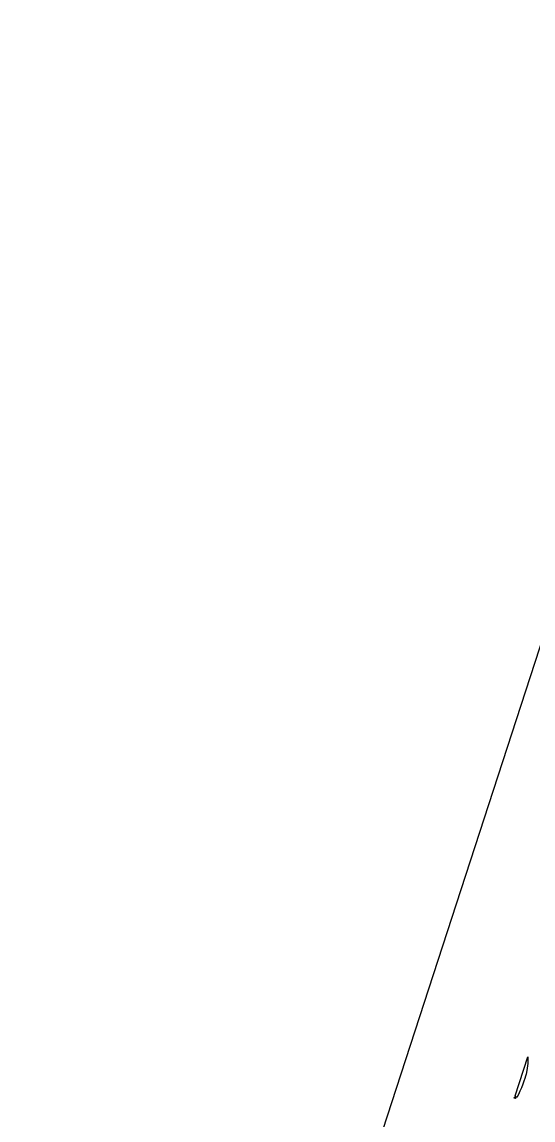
# Model space of a CAD drawing. Header units: metres. Extents: x -75 to 75, y 0 to 231.
# Drawn here: x -75 to -21.8, y 116.5 to 230.8 of the extents above; entities that cross this region are included whole.
import ezdxf

# ---------------------------------------------------------------- set-up
doc = ezdxf.new("R2010")
doc.units = ezdxf.units.M

msp = doc.modelspace()

# ---------------------------------------------------------------- linework, layer by layer
for p, q in [((0, 230.826), (-75, 0)), ((-23.7065, 119.033), (-22.385, 123.1)), ((-22.3901, 122.381), (-22.4075, 122.197)), ((-22.3787, 122.561), (-22.3901, 122.381)), ((-22.385, 123.1), (-22.3782, 122.978)), ((-22.3741, 122.667), (-22.3787, 122.561)), ((-22.3782, 122.978), (-22.3732, 122.772)), ((-22.3732, 122.772), (-22.3741, 122.667)), ((-22.5737, 121.305), (-22.6277, 121.101)), ((-22.5348, 121.466), (-22.5737, 121.305)), ((-22.4844, 121.702), (-22.5348, 121.466)), ((-22.4496, 121.897), (-22.4844, 121.702)), ((-22.4075, 122.197), (-22.4496, 121.897)), ((-22.9106, 120.245), (-23.0521, 119.886)), ((-22.7994, 120.552), (-22.9106, 120.245)), ((-22.7014, 120.851), (-22.7994, 120.552)), ((-22.6277, 121.101), (-22.7014, 120.851)), ((-23.7885, 118.78), (-23.7223, 118.984)), ((-23.7223, 118.984), (-23.6627, 118.771)), ((-23.5281, 118.85), (-23.7065, 119.033)), ((-23.3633, 119.187), (-23.5281, 118.85)), ((-23.2104, 119.517), (-23.3633, 119.187)), ((-23.0521, 119.886), (-23.2104, 119.517)), ((-23.6627, 118.771), (-23.7885, 118.78))]:
    msp.add_line(p, q)

doc.saveas('drawing.dxf')
